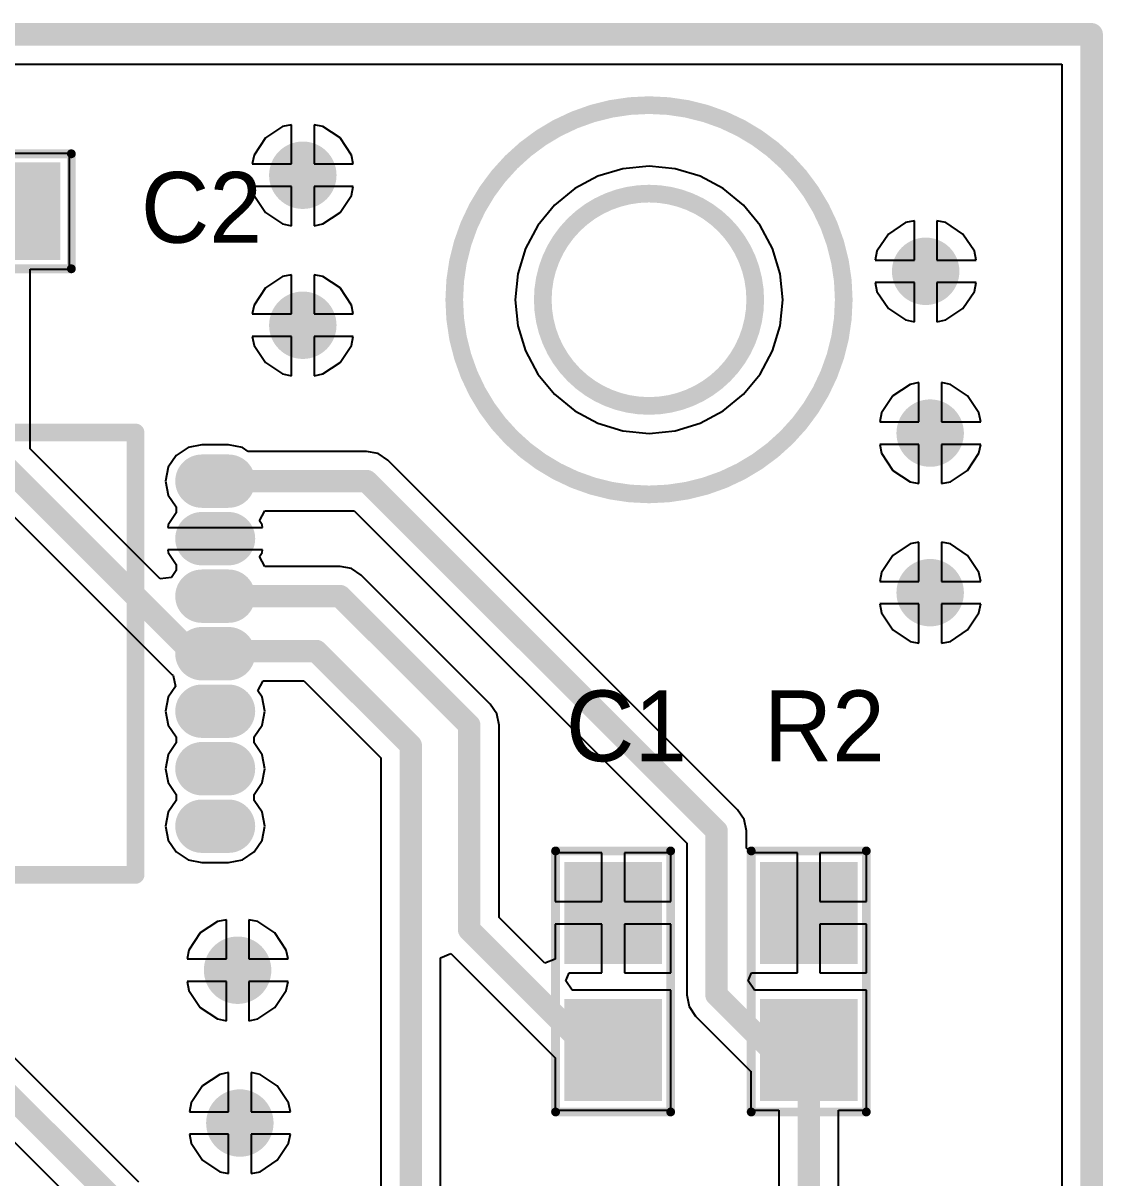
# Model space of a CAD drawing. Extents: x 3.41 to 4.44, y 2.42 to 3.38.
# Drawn here: x 3.962 to 4.442, y 2.864 to 3.377 of the extents above; entities that cross this region are included whole.
import ezdxf

# ---------------------------------------------------------------- set-up
doc = ezdxf.new("R2010")
doc.units = 0
doc.layers.get('0').update_dxf_attribs({"linetype": 'CONTINUOUS'})
for name, color, linetype in [('BOTTOMLAYER', 5, 'CONTINUOUS'), ('KEEPOUTLAYER', 6, 'CONTINUOUS'), ('MECHANICAL13', 56, 'CONTINUOUS'), ('MULTILAYER', 9, 'CONTINUOUS'), ('TOPLAYER', 1, 'CONTINUOUS'), ('TOPOVERLAY', 2, 'CONTINUOUS'), ('TOPPASTE', 8, 'CONTINUOUS'), ('TOPSOLDER', 216, 'CONTINUOUS')]:
    doc.layers.add(name, color=color, linetype=linetype)

# ---------------------------------------------------------------- blocks, each defined once
blk = doc.blocks.new('C0603_M1608_3')
at = {"layer": 'TOPLAYER'}
for points in [[(-0.01181, -0.01772), (-0.01181, 0.01772), (-0.04921, -0.01772), (-0.04921, 0.01772)], [(0.04921, -0.01772), (0.04921, 0.01772), (0.01181, -0.01772), (0.01181, 0.01772)]]:
    blk.add_solid(points, dxfattribs=at)
at = {"layer": 'TOPOVERLAY', "const_width": 0.00394}
for points in [[(-0.05807, -0.02559), (-0.05807, 0.02559)], [(0.05807, 0.02559), (-0.05807, 0.02559)], [(0.05807, -0.02559), (0.05807, 0.02559)], [(0.05807, -0.02559), (-0.05807, -0.02559)]]:
    blk.add_lwpolyline(points, dxfattribs=at)
at = {"layer": 'TOPOVERLAY', "const_width": 0.00197}
for points in [[(-0.05906, 0.02559, 1), (-0.05709, 0.02559, 1)], [(-0.05906, 0.02559, 1), (-0.05709, 0.02559, 1)], [(0.05709, 0.02559, 1), (0.05906, 0.02559, 1)], [(0.05709, 0.02559, 1), (0.05906, 0.02559, 1)], [(-0.05906, -0.02559, 1), (-0.05709, -0.02559, 1)], [(-0.05906, -0.02559, 1), (-0.05709, -0.02559, 1)], [(0.05709, -0.02559, 1), (0.05906, -0.02559, 1)], [(0.05709, -0.02559, 1), (0.05906, -0.02559, 1)]]:
    blk.add_lwpolyline(points, format="xyb", close=True, dxfattribs=at)
at = {"layer": 'TOPPASTE'}
for points in [[(-0.01181, -0.01772), (-0.01181, 0.01772), (-0.04921, -0.01772), (-0.04921, 0.01772)], [(0.04921, -0.01772), (0.04921, 0.01772), (0.01181, -0.01772), (0.01181, 0.01772)]]:
    blk.add_solid(points, dxfattribs=at)
at = {"layer": 'TOPSOLDER'}
for points in [[(-0.00781, -0.02172), (-0.00781, 0.02172), (-0.05321, -0.02172), (-0.05321, 0.02172)], [(0.05321, -0.02172), (0.05321, 0.02172), (0.00781, -0.02172), (0.00781, 0.02172)]]:
    blk.add_solid(points, dxfattribs=at)
blk = doc.blocks.new('C0603_M1608_4')
at = {"layer": 'TOPLAYER'}
for points in [[(-0.01181, -0.01772), (-0.01181, 0.01772), (-0.04921, -0.01772), (-0.04921, 0.01772)], [(0.04921, -0.01772), (0.04921, 0.01772), (0.01181, -0.01772), (0.01181, 0.01772)]]:
    blk.add_solid(points, dxfattribs=at)
at = {"layer": 'TOPOVERLAY', "const_width": 0.00394}
for points in [[(-0.05807, -0.02559), (-0.05807, 0.02559)], [(-0.05807, 0.02559), (0.05807, 0.02559)], [(0.05807, -0.02559), (0.05807, 0.02559)], [(-0.05807, -0.02559), (0.05807, -0.02559)]]:
    blk.add_lwpolyline(points, dxfattribs=at)
at = {"layer": 'TOPOVERLAY', "const_width": 0.00197}
for points in [[(-0.05906, 0.02559, 1), (-0.05709, 0.02559, 1)], [(-0.05906, 0.02559, 1), (-0.05709, 0.02559, 1)], [(0.05709, 0.02559, 1), (0.05906, 0.02559, 1)], [(0.05709, 0.02559, 1), (0.05906, 0.02559, 1)], [(-0.05906, -0.02559, 1), (-0.05709, -0.02559, 1)], [(-0.05906, -0.02559, 1), (-0.05709, -0.02559, 1)], [(0.05709, -0.02559, 1), (0.05906, -0.02559, 1)], [(0.05709, -0.02559, 1), (0.05906, -0.02559, 1)]]:
    blk.add_lwpolyline(points, format="xyb", close=True, dxfattribs=at)
at = {"layer": 'TOPPASTE'}
for points in [[(-0.01181, -0.01772), (-0.01181, 0.01772), (-0.04921, -0.01772), (-0.04921, 0.01772)], [(0.04921, -0.01772), (0.04921, 0.01772), (0.01181, -0.01772), (0.01181, 0.01772)]]:
    blk.add_solid(points, dxfattribs=at)
at = {"layer": 'TOPSOLDER'}
for points in [[(-0.00781, -0.02172), (-0.00781, 0.02172), (-0.05321, -0.02172), (-0.05321, 0.02172)], [(0.05321, -0.02172), (0.05321, 0.02172), (0.00781, -0.02172), (0.00781, 0.02172)]]:
    blk.add_solid(points, dxfattribs=at)
blk = doc.blocks.new('SSOP14_C_5')
at = {"layer": 'MECHANICAL13'}
for points, const_width in [([(-0.03445, 0.05906, 1), (-0.07382, 0.05906, 1)], 0.00394), ([(-0.0748, 0.05906, 1), (-0.07283, 0.05906, 1)], 0.00197), ([(-0.03543, 0.05906, 1), (-0.03346, 0.05906, 1)], 0.00197)]:
    blk.add_lwpolyline(points, format="xyb", close=True, dxfattribs=dict(at, const_width=const_width))
at = {"layer": 'TOPLAYER', "const_width": 0.01575}
for points in [[(-0.12795, 0.07677), (-0.11614, 0.07677)], [(0.11614, 0.07677), (0.12795, 0.07677)], [(-0.12795, 0.05118), (-0.11614, 0.05118)], [(0.11614, 0.05118), (0.12795, 0.05118)], [(-0.12795, 0.02559), (-0.11614, 0.02559)], [(0.11614, 0.02559), (0.12795, 0.02559)], [(-0.12795, 0), (-0.11614, 0)], [(0.11614, 0), (0.12795, 0)], [(-0.12795, -0.02559), (-0.11614, -0.02559)], [(0.11614, -0.02559), (0.12795, -0.02559)], [(-0.12795, -0.05118), (-0.11614, -0.05118)], [(0.11614, -0.05118), (0.12795, -0.05118)], [(-0.12795, -0.07677), (-0.11614, -0.07677)], [(0.11614, -0.07677), (0.12795, -0.07677)]]:
    blk.add_lwpolyline(points, dxfattribs=at)
at = {"layer": 'TOPLAYER', "const_width": 0.00787}
for points in [[(-0.13189, 0.07677, 1), (-0.12402, 0.07677, 1)], [(-0.12008, 0.07677, 1), (-0.1122, 0.07677, 1)], [(0.1122, 0.07677, 1), (0.12008, 0.07677, 1)], [(0.12402, 0.07677, 1), (0.13189, 0.07677, 1)], [(-0.13189, 0.05118, 1), (-0.12402, 0.05118, 1)], [(-0.12008, 0.05118, 1), (-0.1122, 0.05118, 1)], [(0.1122, 0.05118, 1), (0.12008, 0.05118, 1)], [(0.12402, 0.05118, 1), (0.13189, 0.05118, 1)], [(-0.13189, 0.02559, 1), (-0.12402, 0.02559, 1)], [(-0.12008, 0.02559, 1), (-0.1122, 0.02559, 1)], [(0.1122, 0.02559, 1), (0.12008, 0.02559, 1)], [(0.12402, 0.02559, 1), (0.13189, 0.02559, 1)], [(-0.13189, 0, 1), (-0.12402, 0, 1)], [(-0.12008, 0, 1), (-0.1122, 0, 1)], [(0.1122, 0, 1), (0.12008, 0, 1)], [(0.12402, 0, 1), (0.13189, 0, 1)], [(-0.13189, -0.02559, 1), (-0.12402, -0.02559, 1)], [(-0.12008, -0.02559, 1), (-0.1122, -0.02559, 1)], [(0.1122, -0.02559, 1), (0.12008, -0.02559, 1)], [(0.12402, -0.02559, 1), (0.13189, -0.02559, 1)], [(-0.13189, -0.05118, 1), (-0.12402, -0.05118, 1)], [(-0.12008, -0.05118, 1), (-0.1122, -0.05118, 1)], [(0.1122, -0.05118, 1), (0.12008, -0.05118, 1)], [(0.12402, -0.05118, 1), (0.13189, -0.05118, 1)], [(-0.13189, -0.07677, 1), (-0.12402, -0.07677, 1)], [(-0.12008, -0.07677, 1), (-0.1122, -0.07677, 1)], [(0.1122, -0.07677, 1), (0.12008, -0.07677, 1)], [(0.12402, -0.07677, 1), (0.13189, -0.07677, 1)]]:
    blk.add_lwpolyline(points, format="xyb", close=True, dxfattribs=at)
at = {"layer": 'TOPOVERLAY'}
for points, const_width in [([(-0.08661, 0.09843), (0.08661, 0.09843)], 0.00787), ([(-0.08661, -0.09843), (-0.08661, 0.09843)], 0.00787), ([(0.08661, -0.09843), (0.08661, 0.09843)], 0.00787), ([(0, -0.01969), (0, 0.01969)], 0.00394), ([(-0.01969, 0), (0.01969, 0)], 0.00394), ([(-0.08661, -0.09843), (0.08661, -0.09843)], 0.00787)]:
    blk.add_lwpolyline(points, dxfattribs=dict(at, const_width=const_width))
for points, const_width in [([(-0.08858, 0.09843, 1), (-0.08465, 0.09843, 1)], 0.00394), ([(-0.08858, 0.09843, 1), (-0.08465, 0.09843, 1)], 0.00394), ([(0.08465, 0.09843, 1), (0.08858, 0.09843, 1)], 0.00394), ([(0.08465, 0.09843, 1), (0.08858, 0.09843, 1)], 0.00394), ([(-0.04134, 0.05906, 1), (-0.06496, 0.05906, 1)], 0.02362), ([(-0.07087, 0.05906, 1), (-0.05906, 0.05906, 1)], 0.01181), ([(-0.04724, 0.05906, 1), (-0.03543, 0.05906, 1)], 0.01181), ([(-0.00098, 0.01969, 1), (0.00098, 0.01969, 1)], 0.00197), ([(-0.02067, 0, 1), (-0.0187, 0, 1)], 0.00197), ([(0.0187, 0, 1), (0.02067, 0, 1)], 0.00197), ([(-0.00098, -0.01969, 1), (0.00098, -0.01969, 1)], 0.00197), ([(-0.08858, -0.09843, 1), (-0.08465, -0.09843, 1)], 0.00394), ([(-0.08858, -0.09843, 1), (-0.08465, -0.09843, 1)], 0.00394), ([(0.08465, -0.09843, 1), (0.08858, -0.09843, 1)], 0.00394), ([(0.08465, -0.09843, 1), (0.08858, -0.09843, 1)], 0.00394)]:
    blk.add_lwpolyline(points, format="xyb", close=True, dxfattribs=dict(at, const_width=const_width))
at = {"layer": 'TOPPASTE', "const_width": 0.01575}
for points in [[(-0.12795, 0.07677), (-0.11614, 0.07677)], [(0.11614, 0.07677), (0.12795, 0.07677)], [(-0.12795, 0.05118), (-0.11614, 0.05118)], [(0.11614, 0.05118), (0.12795, 0.05118)], [(-0.12795, 0.02559), (-0.11614, 0.02559)], [(0.11614, 0.02559), (0.12795, 0.02559)], [(-0.12795, 0), (-0.11614, 0)], [(0.11614, 0), (0.12795, 0)], [(-0.12795, -0.02559), (-0.11614, -0.02559)], [(0.11614, -0.02559), (0.12795, -0.02559)], [(-0.12795, -0.05118), (-0.11614, -0.05118)], [(0.11614, -0.05118), (0.12795, -0.05118)], [(-0.12795, -0.07677), (-0.11614, -0.07677)], [(0.11614, -0.07677), (0.12795, -0.07677)]]:
    blk.add_lwpolyline(points, dxfattribs=at)
at = {"layer": 'TOPPASTE', "const_width": 0.00787}
for points in [[(-0.13189, 0.07677, 1), (-0.12402, 0.07677, 1)], [(-0.12008, 0.07677, 1), (-0.1122, 0.07677, 1)], [(0.1122, 0.07677, 1), (0.12008, 0.07677, 1)], [(0.12402, 0.07677, 1), (0.13189, 0.07677, 1)], [(-0.13189, 0.05118, 1), (-0.12402, 0.05118, 1)], [(-0.12008, 0.05118, 1), (-0.1122, 0.05118, 1)], [(0.1122, 0.05118, 1), (0.12008, 0.05118, 1)], [(0.12402, 0.05118, 1), (0.13189, 0.05118, 1)], [(-0.13189, 0.02559, 1), (-0.12402, 0.02559, 1)], [(-0.12008, 0.02559, 1), (-0.1122, 0.02559, 1)], [(0.1122, 0.02559, 1), (0.12008, 0.02559, 1)], [(0.12402, 0.02559, 1), (0.13189, 0.02559, 1)], [(-0.13189, 0, 1), (-0.12402, 0, 1)], [(-0.12008, 0, 1), (-0.1122, 0, 1)], [(0.1122, 0, 1), (0.12008, 0, 1)], [(0.12402, 0, 1), (0.13189, 0, 1)], [(-0.13189, -0.02559, 1), (-0.12402, -0.02559, 1)], [(-0.12008, -0.02559, 1), (-0.1122, -0.02559, 1)], [(0.1122, -0.02559, 1), (0.12008, -0.02559, 1)], [(0.12402, -0.02559, 1), (0.13189, -0.02559, 1)], [(-0.13189, -0.05118, 1), (-0.12402, -0.05118, 1)], [(-0.12008, -0.05118, 1), (-0.1122, -0.05118, 1)], [(0.1122, -0.05118, 1), (0.12008, -0.05118, 1)], [(0.12402, -0.05118, 1), (0.13189, -0.05118, 1)], [(-0.13189, -0.07677, 1), (-0.12402, -0.07677, 1)], [(-0.12008, -0.07677, 1), (-0.1122, -0.07677, 1)], [(0.1122, -0.07677, 1), (0.12008, -0.07677, 1)], [(0.12402, -0.07677, 1), (0.13189, -0.07677, 1)]]:
    blk.add_lwpolyline(points, format="xyb", close=True, dxfattribs=at)
at = {"layer": 'TOPSOLDER', "const_width": 0.02375}
for points in [[(-0.12795, 0.07677), (-0.11614, 0.07677)], [(0.11614, 0.07677), (0.12795, 0.07677)], [(-0.12795, 0.05118), (-0.11614, 0.05118)], [(0.11614, 0.05118), (0.12795, 0.05118)], [(-0.12795, 0.02559), (-0.11614, 0.02559)], [(0.11614, 0.02559), (0.12795, 0.02559)], [(-0.12795, 0), (-0.11614, 0)], [(0.11614, 0), (0.12795, 0)], [(-0.12795, -0.02559), (-0.11614, -0.02559)], [(0.11614, -0.02559), (0.12795, -0.02559)], [(-0.12795, -0.05118), (-0.11614, -0.05118)], [(0.11614, -0.05118), (0.12795, -0.05118)], [(-0.12795, -0.07677), (-0.11614, -0.07677)], [(0.11614, -0.07677), (0.12795, -0.07677)]]:
    blk.add_lwpolyline(points, dxfattribs=at)
at = {"layer": 'TOPSOLDER', "const_width": 0.01187}
for points in [[(-0.13389, 0.07677, 1), (-0.12202, 0.07677, 1)], [(-0.12208, 0.07677, 1), (-0.1102, 0.07677, 1)], [(0.1102, 0.07677, 1), (0.12208, 0.07677, 1)], [(0.12202, 0.07677, 1), (0.13389, 0.07677, 1)], [(-0.13389, 0.05118, 1), (-0.12202, 0.05118, 1)], [(-0.12208, 0.05118, 1), (-0.1102, 0.05118, 1)], [(0.1102, 0.05118, 1), (0.12208, 0.05118, 1)], [(0.12202, 0.05118, 1), (0.13389, 0.05118, 1)], [(-0.13389, 0.02559, 1), (-0.12202, 0.02559, 1)], [(-0.12208, 0.02559, 1), (-0.1102, 0.02559, 1)], [(0.1102, 0.02559, 1), (0.12208, 0.02559, 1)], [(0.12202, 0.02559, 1), (0.13389, 0.02559, 1)], [(-0.13389, 0, 1), (-0.12202, 0, 1)], [(-0.12208, 0, 1), (-0.1102, 0, 1)], [(0.1102, 0, 1), (0.12208, 0, 1)], [(0.12202, 0, 1), (0.13389, 0, 1)], [(-0.13389, -0.02559, 1), (-0.12202, -0.02559, 1)], [(-0.12208, -0.02559, 1), (-0.1102, -0.02559, 1)], [(0.1102, -0.02559, 1), (0.12208, -0.02559, 1)], [(0.12202, -0.02559, 1), (0.13389, -0.02559, 1)], [(-0.13389, -0.05118, 1), (-0.12202, -0.05118, 1)], [(-0.12208, -0.05118, 1), (-0.1102, -0.05118, 1)], [(0.1102, -0.05118, 1), (0.12208, -0.05118, 1)], [(0.12202, -0.05118, 1), (0.13389, -0.05118, 1)], [(-0.13389, -0.07677, 1), (-0.12202, -0.07677, 1)], [(-0.12208, -0.07677, 1), (-0.1102, -0.07677, 1)], [(0.1102, -0.07677, 1), (0.12208, -0.07677, 1)], [(0.12202, -0.07677, 1), (0.13389, -0.07677, 1)]]:
    blk.add_lwpolyline(points, format="xyb", close=True, dxfattribs=at)
blk = doc.blocks.new('C0603_M1608_7')
at = {"layer": 'TOPLAYER'}
for points in [[(-0.01181, -0.01772), (-0.01181, 0.01772), (-0.04921, -0.01772), (-0.04921, 0.01772)], [(0.04921, -0.01772), (0.04921, 0.01772), (0.01181, -0.01772), (0.01181, 0.01772)]]:
    blk.add_solid(points, dxfattribs=at)
at = {"layer": 'TOPOVERLAY', "const_width": 0.00394}
for points in [[(-0.05807, 0.02559), (0.05807, 0.02559)], [(-0.05807, 0.02559), (-0.05807, -0.02559)], [(0.05807, 0.02559), (0.05807, -0.02559)], [(-0.05807, -0.02559), (0.05807, -0.02559)]]:
    blk.add_lwpolyline(points, dxfattribs=at)
at = {"layer": 'TOPOVERLAY', "const_width": 0.00197}
for points in [[(-0.05906, 0.02559, 1), (-0.05709, 0.02559, 1)], [(-0.05906, 0.02559, 1), (-0.05709, 0.02559, 1)], [(0.05709, 0.02559, 1), (0.05906, 0.02559, 1)], [(0.05709, 0.02559, 1), (0.05906, 0.02559, 1)], [(-0.05906, -0.02559, 1), (-0.05709, -0.02559, 1)], [(-0.05906, -0.02559, 1), (-0.05709, -0.02559, 1)], [(0.05709, -0.02559, 1), (0.05906, -0.02559, 1)], [(0.05709, -0.02559, 1), (0.05906, -0.02559, 1)]]:
    blk.add_lwpolyline(points, format="xyb", close=True, dxfattribs=at)
at = {"layer": 'TOPPASTE'}
for points in [[(-0.01181, -0.01772), (-0.01181, 0.01772), (-0.04921, -0.01772), (-0.04921, 0.01772)], [(0.04921, -0.01772), (0.04921, 0.01772), (0.01181, -0.01772), (0.01181, 0.01772)]]:
    blk.add_solid(points, dxfattribs=at)
at = {"layer": 'TOPSOLDER'}
for points in [[(-0.00781, -0.02172), (-0.00781, 0.02172), (-0.05321, -0.02172), (-0.05321, 0.02172)], [(0.05321, -0.02172), (0.05321, 0.02172), (0.00781, -0.02172), (0.00781, 0.02172)]]:
    blk.add_solid(points, dxfattribs=at)

msp = doc.modelspace()

# ---------------------------------------------------------------- linework, layer by layer
at = {"layer": 'BOTTOMLAYER'}
for p, q in [((3.42644, 3.35919), (4.42356, 3.35919)), ((4.42356, 3.35919), (4.42356, 2.44081)), ((4.07703, 3.33142), (4.06942, 3.32633)), ((4.081, 3.33221), (4.07703, 3.33142)), ((4.081, 3.31475), (4.081, 3.33221)), ((4.09497, 3.33142), (4.091, 3.33221)), ((4.091, 3.33221), (4.091, 3.31475)), ((4.10258, 3.32633), (4.09497, 3.33142)), ((4.06942, 3.32633), (4.06433, 3.31872)), ((4.10767, 3.31872), (4.10258, 3.32633)), ((4.06433, 3.31872), (4.06354, 3.31475)), ((4.06354, 3.31475), (4.081, 3.31475)), ((4.091, 3.31475), (4.10846, 3.31475)), ((4.10846, 3.31475), (4.10767, 3.31872)), ((4.2172, 3.30927), (4.20692, 3.30378)), ((4.22836, 3.31266), (4.2172, 3.30927)), ((4.23996, 3.3138), (4.22836, 3.31266)), ((4.25156, 3.31266), (4.23996, 3.3138)), ((4.26272, 3.30927), (4.25156, 3.31266)), ((4.273, 3.30378), (4.26272, 3.30927)), ((4.081, 3.30475), (4.06354, 3.30475)), ((4.06354, 3.30475), (4.06433, 3.30078)), ((4.081, 3.28729), (4.081, 3.30475)), ((4.10846, 3.30475), (4.091, 3.30475)), ((4.091, 3.30475), (4.091, 3.28729)), ((4.10767, 3.30078), (4.10846, 3.30475)), ((4.06433, 3.30078), (4.06942, 3.29317)), ((4.10258, 3.29317), (4.10767, 3.30078)), ((4.20692, 3.30378), (4.19791, 3.29638)), ((4.28201, 3.29638), (4.273, 3.30378)), ((4.19791, 3.29638), (4.19052, 3.28737)), ((4.28941, 3.28737), (4.28201, 3.29638)), ((4.06942, 3.29317), (4.07703, 3.28808)), ((4.09497, 3.28808), (4.10258, 3.29317)), ((4.35403, 3.28867), (4.34642, 3.28358)), ((4.358, 3.28946), (4.35403, 3.28867)), ((4.358, 3.272), (4.358, 3.28946)), ((4.37197, 3.28867), (4.368, 3.28946)), ((4.368, 3.28946), (4.368, 3.272)), ((4.37958, 3.28358), (4.37197, 3.28867)), ((4.07703, 3.28808), (4.081, 3.28729)), ((4.091, 3.28729), (4.09497, 3.28808)), ((4.19052, 3.28737), (4.18502, 3.27709)), ((4.2949, 3.27709), (4.28941, 3.28737)), ((4.34642, 3.28358), (4.34133, 3.27597)), ((4.38467, 3.27597), (4.37958, 3.28358)), ((4.18502, 3.27709), (4.18164, 3.26593)), ((4.29829, 3.26593), (4.2949, 3.27709)), ((4.34133, 3.27597), (4.34054, 3.272)), ((4.38546, 3.272), (4.38467, 3.27597)), ((4.34054, 3.272), (4.358, 3.272)), ((4.368, 3.272), (4.38546, 3.272)), ((4.07703, 3.26467), (4.06942, 3.25958)), ((4.081, 3.26546), (4.07703, 3.26467)), ((4.081, 3.248), (4.081, 3.26546)), ((4.09497, 3.26467), (4.091, 3.26546)), ((4.091, 3.26546), (4.091, 3.248)), ((4.10258, 3.25958), (4.09497, 3.26467)), ((4.18164, 3.26593), (4.18049, 3.25433)), ((4.29943, 3.25433), (4.29829, 3.26593)), ((4.06942, 3.25958), (4.06433, 3.25197)), ((4.10767, 3.25197), (4.10258, 3.25958)), ((4.358, 3.262), (4.34054, 3.262)), ((4.34054, 3.262), (4.34133, 3.25803)), ((4.34133, 3.25803), (4.34642, 3.25042)), ((4.358, 3.24454), (4.358, 3.262)), ((4.38546, 3.262), (4.368, 3.262)), ((4.368, 3.262), (4.368, 3.24454)), ((4.37958, 3.25042), (4.38467, 3.25803)), ((4.38467, 3.25803), (4.38546, 3.262)), ((4.18049, 3.25433), (4.18164, 3.24273)), ((4.29829, 3.24273), (4.29943, 3.25433)), ((4.06433, 3.25197), (4.06354, 3.248)), ((4.06354, 3.248), (4.081, 3.248)), ((4.091, 3.248), (4.10846, 3.248)), ((4.10846, 3.248), (4.10767, 3.25197)), ((4.34642, 3.25042), (4.35403, 3.24533)), ((4.37197, 3.24533), (4.37958, 3.25042)), ((4.18164, 3.24273), (4.18502, 3.23157)), ((4.2949, 3.23157), (4.29829, 3.24273)), ((4.35403, 3.24533), (4.358, 3.24454)), ((4.368, 3.24454), (4.37197, 3.24533)), ((4.081, 3.238), (4.06354, 3.238)), ((4.06354, 3.238), (4.06433, 3.23403)), ((4.081, 3.22054), (4.081, 3.238)), ((4.10846, 3.238), (4.091, 3.238)), ((4.091, 3.238), (4.091, 3.22054)), ((4.10767, 3.23403), (4.10846, 3.238)), ((4.06433, 3.23403), (4.06942, 3.22642)), ((4.10258, 3.22642), (4.10767, 3.23403)), ((4.18502, 3.23157), (4.19052, 3.22129)), ((4.28941, 3.22129), (4.2949, 3.23157)), ((4.06942, 3.22642), (4.07703, 3.22133)), ((4.09497, 3.22133), (4.10258, 3.22642)), ((4.07703, 3.22133), (4.081, 3.22054)), ((4.091, 3.22054), (4.09497, 3.22133)), ((4.19052, 3.22129), (4.19791, 3.21228)), ((4.28201, 3.21228), (4.28941, 3.22129)), ((4.36, 3.21746), (4.35603, 3.21667)), ((4.36, 3.2), (4.36, 3.21746)), ((4.37397, 3.21667), (4.37, 3.21746)), ((4.37, 3.21746), (4.37, 3.2)), ((4.19791, 3.21228), (4.20692, 3.20489)), ((4.273, 3.20489), (4.28201, 3.21228)), ((4.34842, 3.21158), (4.34333, 3.20397)), ((4.35603, 3.21667), (4.34842, 3.21158)), ((4.38158, 3.21158), (4.37397, 3.21667)), ((4.38667, 3.20397), (4.38158, 3.21158)), ((4.20692, 3.20489), (4.2172, 3.19939)), ((4.26272, 3.19939), (4.273, 3.20489)), ((4.34333, 3.20397), (4.34254, 3.2)), ((4.38746, 3.2), (4.38667, 3.20397)), ((4.2172, 3.19939), (4.22836, 3.19601)), ((4.25156, 3.19601), (4.26272, 3.19939)), ((4.34254, 3.2), (4.36, 3.2)), ((4.37, 3.2), (4.38746, 3.2)), ((4.22836, 3.19601), (4.23996, 3.19486)), ((4.23996, 3.19486), (4.25156, 3.19601)), ((4.36, 3.19), (4.34254, 3.19)), ((4.34254, 3.19), (4.34333, 3.18603)), ((4.34333, 3.18603), (4.34842, 3.17842)), ((4.36, 3.17254), (4.36, 3.19)), ((4.38746, 3.19), (4.37, 3.19)), ((4.37, 3.19), (4.37, 3.17254)), ((4.38158, 3.17842), (4.38667, 3.18603)), ((4.38667, 3.18603), (4.38746, 3.19)), ((4.34842, 3.17842), (4.35603, 3.17333)), ((4.37397, 3.17333), (4.38158, 3.17842)), ((4.35603, 3.17333), (4.36, 3.17254)), ((4.37, 3.17254), (4.37397, 3.17333)), ((4.35603, 3.14567), (4.34842, 3.14058)), ((4.36, 3.14646), (4.35603, 3.14567)), ((4.36, 3.129), (4.36, 3.14646)), ((4.37397, 3.14567), (4.37, 3.14646)), ((4.37, 3.14646), (4.37, 3.129)), ((4.38158, 3.14058), (4.37397, 3.14567)), ((4.34842, 3.14058), (4.34333, 3.13297)), ((4.38667, 3.13297), (4.38158, 3.14058)), ((4.34333, 3.13297), (4.34254, 3.129)), ((4.38746, 3.129), (4.38667, 3.13297)), ((4.34254, 3.129), (4.36, 3.129)), ((4.37, 3.129), (4.38746, 3.129)), ((4.36, 3.119), (4.34254, 3.119)), ((4.34254, 3.119), (4.34333, 3.11503)), ((4.34333, 3.11503), (4.34842, 3.10742)), ((4.36, 3.10154), (4.36, 3.119)), ((4.38746, 3.119), (4.37, 3.119)), ((4.37, 3.119), (4.37, 3.10154)), ((4.38158, 3.10742), (4.38667, 3.11503)), ((4.38667, 3.11503), (4.38746, 3.119)), ((4.34842, 3.10742), (4.35603, 3.10233)), ((4.37397, 3.10233), (4.38158, 3.10742)), ((4.35603, 3.10233), (4.36, 3.10154)), ((4.37, 3.10154), (4.37397, 3.10233)), ((4.04803, 2.97767), (4.04042, 2.97258)), ((4.052, 2.97846), (4.04803, 2.97767)), ((4.052, 2.961), (4.052, 2.97846)), ((4.06597, 2.97767), (4.062, 2.97846)), ((4.062, 2.97846), (4.062, 2.961)), ((4.07358, 2.97258), (4.06597, 2.97767)), ((4.04042, 2.97258), (4.03533, 2.96497)), ((4.07867, 2.96497), (4.07358, 2.97258)), ((4.03533, 2.96497), (4.03454, 2.961)), ((4.07946, 2.961), (4.07867, 2.96497)), ((4.03454, 2.961), (4.052, 2.961)), ((4.062, 2.961), (4.07946, 2.961)), ((4.052, 2.951), (4.03454, 2.951)), ((4.03454, 2.951), (4.03533, 2.94703)), ((4.052, 2.93354), (4.052, 2.951)), ((4.07946, 2.951), (4.062, 2.951)), ((4.062, 2.951), (4.062, 2.93354)), ((4.07867, 2.94703), (4.07946, 2.951)), ((4.03533, 2.94703), (4.04042, 2.93942)), ((4.07358, 2.93942), (4.07867, 2.94703)), ((4.04042, 2.93942), (4.04803, 2.93433)), ((4.06597, 2.93433), (4.07358, 2.93942)), ((4.04803, 2.93433), (4.052, 2.93354)), ((4.062, 2.93354), (4.06597, 2.93433)), ((4.04903, 2.90967), (4.04142, 2.90458)), ((4.053, 2.91046), (4.04903, 2.90967)), ((4.053, 2.893), (4.053, 2.91046)), ((4.06697, 2.90967), (4.063, 2.91046)), ((4.063, 2.91046), (4.063, 2.893)), ((4.07458, 2.90458), (4.06697, 2.90967)), ((4.04142, 2.90458), (4.03633, 2.89697)), ((4.07967, 2.89697), (4.07458, 2.90458)), ((4.03633, 2.89697), (4.03554, 2.893)), ((4.03554, 2.893), (4.053, 2.893)), ((4.063, 2.893), (4.08046, 2.893)), ((4.08046, 2.893), (4.07967, 2.89697)), ((4.053, 2.883), (4.03554, 2.883)), ((4.03554, 2.883), (4.03633, 2.87903)), ((4.053, 2.86554), (4.053, 2.883)), ((4.08046, 2.883), (4.063, 2.883)), ((4.063, 2.883), (4.063, 2.86554)), ((4.07967, 2.87903), (4.08046, 2.883)), ((4.03633, 2.87903), (4.04142, 2.87142)), ((4.07458, 2.87142), (4.07967, 2.87903)), ((4.04142, 2.87142), (4.04903, 2.86633)), ((4.06697, 2.86633), (4.07458, 2.87142)), ((4.04903, 2.86633), (4.053, 2.86554)), ((4.063, 2.86554), (4.06697, 2.86633))]:
    msp.add_line(p, q, dxfattribs=at)
at = {"layer": 'BOTTOMLAYER', "const_width": 0.015}
for points in [[(4.0785, 3.30975, 1), (4.0935, 3.30975, 1)], [(4.3555, 3.267, 1), (4.3705, 3.267, 1)], [(4.0785, 3.243, 1), (4.0935, 3.243, 1)], [(4.3575, 3.195, 1), (4.3725, 3.195, 1)], [(4.3575, 3.124, 1), (4.3725, 3.124, 1)], [(4.0495, 2.956, 1), (4.0645, 2.956, 1)], [(4.0505, 2.888, 1), (4.0655, 2.888, 1)]]:
    msp.add_lwpolyline(points, format="xyb", close=True, dxfattribs=at)
at = {"layer": 'KEEPOUTLAYER', "const_width": 0.01}
for points in [[(3.41319, 3.37244), (4.43681, 3.37244)], [(4.43681, 2.42756), (4.43681, 3.37244)]]:
    msp.add_lwpolyline(points, dxfattribs=at)
at = {"layer": 'KEEPOUTLAYER'}
for points, const_width in [([(4.43431, 3.37244, 1), (4.43931, 3.37244, 1)], 0.005), ([(4.43431, 3.37244, 1), (4.43931, 3.37244, 1)], 0.005), ([(4.2872, 3.25433, 1), (4.19272, 3.25433, 1)], 0.00787), ([(4.19075, 3.25433, 1), (4.19468, 3.25433, 1)], 0.00394), ([(4.28524, 3.25433, 1), (4.28917, 3.25433, 1)], 0.00394)]:
    msp.add_lwpolyline(points, format="xyb", close=True, dxfattribs=dict(at, const_width=const_width))
at = {"layer": 'MULTILAYER', "const_width": 0.015}
for points in [[(4.0785, 3.30975, 1), (4.0935, 3.30975, 1)], [(4.3555, 3.267, 1), (4.3705, 3.267, 1)], [(4.0785, 3.243, 1), (4.0935, 3.243, 1)], [(4.3575, 3.195, 1), (4.3725, 3.195, 1)], [(4.3575, 3.124, 1), (4.3725, 3.124, 1)], [(4.0495, 2.956, 1), (4.0645, 2.956, 1)], [(4.0505, 2.888, 1), (4.0655, 2.888, 1)]]:
    msp.add_lwpolyline(points, format="xyb", close=True, dxfattribs=at)
at = {"layer": 'TOPLAYER'}
for p, q in [((3.42644, 3.35919), (4.42356, 3.35919)), ((4.42356, 3.35919), (4.42356, 2.44081)), ((4.07703, 3.33142), (4.06942, 3.32633)), ((4.081, 3.33221), (4.07703, 3.33142)), ((4.081, 3.31475), (4.081, 3.33221)), ((4.09497, 3.33142), (4.091, 3.33221)), ((4.091, 3.33221), (4.091, 3.31475)), ((4.10258, 3.32633), (4.09497, 3.33142)), ((4.06942, 3.32633), (4.06433, 3.31872)), ((4.10767, 3.31872), (4.10258, 3.32633)), ((3.98221, 3.31942), (3.92881, 3.31942)), ((3.98221, 3.26798), (3.98221, 3.31942)), ((4.06433, 3.31872), (4.06354, 3.31475)), ((4.06354, 3.31475), (4.081, 3.31475)), ((4.091, 3.31475), (4.10846, 3.31475)), ((4.10846, 3.31475), (4.10767, 3.31872)), ((4.2172, 3.30927), (4.20692, 3.30378)), ((4.22836, 3.31266), (4.2172, 3.30927)), ((4.23996, 3.3138), (4.22836, 3.31266)), ((4.25156, 3.31266), (4.23996, 3.3138)), ((4.26272, 3.30927), (4.25156, 3.31266)), ((4.273, 3.30378), (4.26272, 3.30927)), ((4.081, 3.30475), (4.06354, 3.30475)), ((4.06354, 3.30475), (4.06433, 3.30078)), ((4.081, 3.28729), (4.081, 3.30475)), ((4.10846, 3.30475), (4.091, 3.30475)), ((4.091, 3.30475), (4.091, 3.28729)), ((4.10767, 3.30078), (4.10846, 3.30475)), ((4.06433, 3.30078), (4.06942, 3.29317)), ((4.10258, 3.29317), (4.10767, 3.30078)), ((4.20692, 3.30378), (4.19791, 3.29638)), ((4.28201, 3.29638), (4.273, 3.30378)), ((4.19791, 3.29638), (4.19052, 3.28737)), ((4.28941, 3.28737), (4.28201, 3.29638)), ((4.06942, 3.29317), (4.07703, 3.28808)), ((4.09497, 3.28808), (4.10258, 3.29317)), ((4.35403, 3.28867), (4.34642, 3.28358)), ((4.358, 3.28946), (4.35403, 3.28867)), ((4.358, 3.272), (4.358, 3.28946)), ((4.37197, 3.28867), (4.368, 3.28946)), ((4.368, 3.28946), (4.368, 3.272)), ((4.37958, 3.28358), (4.37197, 3.28867)), ((4.07703, 3.28808), (4.081, 3.28729)), ((4.091, 3.28729), (4.09497, 3.28808)), ((4.19052, 3.28737), (4.18502, 3.27709)), ((4.2949, 3.27709), (4.28941, 3.28737)), ((4.34642, 3.28358), (4.34133, 3.27597)), ((4.38467, 3.27597), (4.37958, 3.28358)), ((4.18502, 3.27709), (4.18164, 3.26593)), ((4.29829, 3.26593), (4.2949, 3.27709)), ((4.34133, 3.27597), (4.34054, 3.272)), ((4.38546, 3.272), (4.38467, 3.27597)), ((4.34054, 3.272), (4.358, 3.272)), ((4.368, 3.272), (4.38546, 3.272)), ((3.96477, 3.18804), (3.96477, 3.26798)), ((3.96477, 3.26798), (3.98221, 3.26798)), ((4.07703, 3.26467), (4.06942, 3.25958)), ((4.081, 3.26546), (4.07703, 3.26467)), ((4.081, 3.248), (4.081, 3.26546)), ((4.09497, 3.26467), (4.091, 3.26546)), ((4.091, 3.26546), (4.091, 3.248)), ((4.10258, 3.25958), (4.09497, 3.26467)), ((4.18164, 3.26593), (4.18049, 3.25433)), ((4.29943, 3.25433), (4.29829, 3.26593)), ((4.06942, 3.25958), (4.06433, 3.25197)), ((4.10767, 3.25197), (4.10258, 3.25958)), ((4.358, 3.262), (4.34054, 3.262)), ((4.34054, 3.262), (4.34133, 3.25803)), ((4.34133, 3.25803), (4.34642, 3.25042)), ((4.358, 3.24454), (4.358, 3.262)), ((4.38546, 3.262), (4.368, 3.262)), ((4.368, 3.262), (4.368, 3.24454)), ((4.37958, 3.25042), (4.38467, 3.25803)), ((4.38467, 3.25803), (4.38546, 3.262)), ((4.18049, 3.25433), (4.18164, 3.24273)), ((4.29829, 3.24273), (4.29943, 3.25433)), ((4.06433, 3.25197), (4.06354, 3.248)), ((4.06354, 3.248), (4.081, 3.248)), ((4.091, 3.248), (4.10846, 3.248)), ((4.10846, 3.248), (4.10767, 3.25197)), ((4.34642, 3.25042), (4.35403, 3.24533)), ((4.37197, 3.24533), (4.37958, 3.25042)), ((4.18164, 3.24273), (4.18502, 3.23157)), ((4.2949, 3.23157), (4.29829, 3.24273)), ((4.35403, 3.24533), (4.358, 3.24454)), ((4.368, 3.24454), (4.37197, 3.24533)), ((4.081, 3.238), (4.06354, 3.238)), ((4.06354, 3.238), (4.06433, 3.23403)), ((4.081, 3.22054), (4.081, 3.238)), ((4.10846, 3.238), (4.091, 3.238)), ((4.091, 3.238), (4.091, 3.22054)), ((4.10767, 3.23403), (4.10846, 3.238)), ((4.06433, 3.23403), (4.06942, 3.22642)), ((4.10258, 3.22642), (4.10767, 3.23403)), ((4.18502, 3.23157), (4.19052, 3.22129)), ((4.28941, 3.22129), (4.2949, 3.23157)), ((4.06942, 3.22642), (4.07703, 3.22133)), ((4.09497, 3.22133), (4.10258, 3.22642)), ((4.07703, 3.22133), (4.081, 3.22054)), ((4.091, 3.22054), (4.09497, 3.22133)), ((4.19052, 3.22129), (4.19791, 3.21228)), ((4.28201, 3.21228), (4.28941, 3.22129)), ((4.36, 3.21746), (4.35603, 3.21667)), ((4.36, 3.2), (4.36, 3.21746)), ((4.37397, 3.21667), (4.37, 3.21746)), ((4.37, 3.21746), (4.37, 3.2)), ((4.19791, 3.21228), (4.20692, 3.20489)), ((4.273, 3.20489), (4.28201, 3.21228)), ((4.34842, 3.21158), (4.34333, 3.20397)), ((4.35603, 3.21667), (4.34842, 3.21158)), ((4.38158, 3.21158), (4.37397, 3.21667)), ((4.38667, 3.20397), (4.38158, 3.21158)), ((4.20692, 3.20489), (4.2172, 3.19939)), ((4.26272, 3.19939), (4.273, 3.20489)), ((4.34333, 3.20397), (4.34254, 3.2)), ((4.38746, 3.2), (4.38667, 3.20397)), ((4.2172, 3.19939), (4.22836, 3.19601)), ((4.25156, 3.19601), (4.26272, 3.19939)), ((4.34254, 3.2), (4.36, 3.2)), ((4.37, 3.2), (4.38746, 3.2)), ((4.22836, 3.19601), (4.23996, 3.19486)), ((4.23996, 3.19486), (4.25156, 3.19601)), ((4.02259, 3.13021), (3.96477, 3.18804)), ((4.03495, 3.18858), (4.0297, 3.18507)), ((4.04114, 3.18981), (4.03495, 3.18858)), ((4.05295, 3.18981), (4.04114, 3.18981)), ((4.05915, 3.18858), (4.05295, 3.18981)), ((4.06169, 3.18688), (4.05915, 3.18858)), ((4.11438, 3.18688), (4.06169, 3.18688)), ((4.11945, 3.18587), (4.11438, 3.18688)), ((4.36, 3.19), (4.34254, 3.19)), ((4.34254, 3.19), (4.34333, 3.18603)), ((4.34333, 3.18603), (4.34842, 3.17842)), ((4.36, 3.17254), (4.36, 3.19)), ((4.38746, 3.19), (4.37, 3.19)), ((4.37, 3.19), (4.37, 3.17254)), ((4.38158, 3.17842), (4.38667, 3.18603)), ((4.38667, 3.18603), (4.38746, 3.19)), ((4.0297, 3.18507), (4.02619, 3.17982)), ((4.12375, 3.18299), (4.11945, 3.18587)), ((4.27937, 3.02737), (4.12375, 3.18299)), ((4.02619, 3.17982), (4.02496, 3.17362)), ((4.34842, 3.17842), (4.35603, 3.17333)), ((4.37397, 3.17333), (4.38158, 3.17842)), ((3.94214, 3.17318), (4.02784, 3.08748)), ((4.02496, 3.17362), (4.02619, 3.16743)), ((4.35603, 3.17333), (4.36, 3.17254)), ((4.37, 3.17254), (4.37397, 3.17333)), ((4.02619, 3.16743), (4.0297, 3.16218)), ((4.0297, 3.16218), (4.0297, 3.15948)), ((4.06675, 3.15596), (4.06911, 3.16037)), ((4.06911, 3.16037), (4.10889, 3.16037)), ((4.10889, 3.16037), (4.25675, 3.01251)), ((4.0297, 3.15948), (4.02619, 3.15423)), ((4.06791, 3.15423), (4.06675, 3.15596)), ((4.02619, 3.15423), (4.02595, 3.15303)), ((4.02595, 3.15303), (4.06814, 3.15303)), ((4.06814, 3.15303), (4.06791, 3.15423)), ((4.35603, 3.14567), (4.34842, 3.14058)), ((4.36, 3.14646), (4.35603, 3.14567)), ((4.36, 3.129), (4.36, 3.14646)), ((4.37397, 3.14567), (4.37, 3.14646)), ((4.37, 3.14646), (4.37, 3.129)), ((4.38158, 3.14058), (4.37397, 3.14567)), ((4.06814, 3.14303), (4.02595, 3.14303)), ((4.02595, 3.14303), (4.02619, 3.14184)), ((4.02619, 3.14184), (4.0297, 3.13659)), ((4.06675, 3.14011), (4.06791, 3.14184)), ((4.06911, 3.1357), (4.06675, 3.14011)), ((4.06791, 3.14184), (4.06814, 3.14303)), ((4.34842, 3.14058), (4.34333, 3.13297)), ((4.38667, 3.13297), (4.38158, 3.14058)), ((4.0297, 3.13659), (4.0297, 3.13389)), ((4.10256, 3.1357), (4.06911, 3.1357)), ((4.10763, 3.13469), (4.10256, 3.1357)), ((4.11193, 3.13181), (4.10763, 3.13469)), ((4.02757, 3.1307), (4.02259, 3.13021)), ((4.0297, 3.13389), (4.02757, 3.1307)), ((4.16937, 3.07437), (4.11193, 3.13181)), ((4.34333, 3.13297), (4.34254, 3.129)), ((4.38746, 3.129), (4.38667, 3.13297)), ((4.34254, 3.129), (4.36, 3.129)), ((4.37, 3.129), (4.38746, 3.129)), ((4.36, 3.119), (4.34254, 3.119)), ((4.34254, 3.119), (4.34333, 3.11503)), ((4.34333, 3.11503), (4.34842, 3.10742)), ((4.36, 3.10154), (4.36, 3.119)), ((4.38746, 3.119), (4.37, 3.119)), ((4.37, 3.119), (4.37, 3.10154)), ((4.38158, 3.10742), (4.38667, 3.11503)), ((4.38667, 3.11503), (4.38746, 3.119)), ((4.34842, 3.10742), (4.35603, 3.10233)), ((4.37397, 3.10233), (4.38158, 3.10742)), ((4.35603, 3.10233), (4.36, 3.10154)), ((4.37, 3.10154), (4.37397, 3.10233)), ((4.02784, 3.08748), (4.02839, 3.08711)), ((4.02839, 3.08711), (4.02936, 3.08221)), ((4.06598, 3.08034), (4.06834, 3.08475)), ((4.06834, 3.08475), (4.08651, 3.08475)), ((4.08651, 3.08475), (4.12075, 3.05051)), ((4.02936, 3.08221), (4.02619, 3.07745)), ((4.06791, 3.07745), (4.06598, 3.08034)), ((4.02619, 3.07745), (4.02496, 3.07126)), ((4.06914, 3.07126), (4.06791, 3.07745)), ((4.17225, 3.07007), (4.16937, 3.07437)), ((4.02496, 3.07126), (4.02619, 3.06507)), ((4.06791, 3.06507), (4.06914, 3.07126)), ((4.17325, 3.065), (4.17225, 3.07007)), ((4.02619, 3.06507), (4.0297, 3.05982)), ((4.0644, 3.05982), (4.06791, 3.06507)), ((4.17325, 2.97949), (4.17325, 3.065)), ((4.0297, 3.05982), (4.0297, 3.05711)), ((4.0644, 3.05711), (4.0644, 3.05982)), ((4.0297, 3.05711), (4.02619, 3.05186)), ((4.06791, 3.05186), (4.0644, 3.05711)), ((4.02619, 3.05186), (4.02496, 3.04567)), ((4.06914, 3.04567), (4.06791, 3.05186)), ((4.12075, 3.05051), (4.12075, 2.79723)), ((4.02496, 3.04567), (4.02619, 3.03948)), ((4.06791, 3.03948), (4.06914, 3.04567)), ((4.02619, 3.03948), (4.0297, 3.03422)), ((4.0644, 3.03422), (4.06791, 3.03948)), ((4.0297, 3.03422), (4.0297, 3.03152)), ((4.0644, 3.03152), (4.0644, 3.03422)), ((4.01311, 2.86163), (3.84529, 3.02945)), ((4.0297, 3.03152), (4.02619, 3.02627)), ((4.06791, 3.02627), (4.0644, 3.03152)), ((4.28225, 3.02307), (4.27937, 3.02737)), ((4.02619, 3.02627), (4.02496, 3.02008)), ((4.06914, 3.02008), (4.06791, 3.02627)), ((4.28325, 3.018), (4.28225, 3.02307)), ((4.02496, 3.02008), (4.02619, 3.01389)), ((4.06791, 3.01389), (4.06914, 3.02008)), ((4.28325, 3.01024), (4.28325, 3.018)), ((4.02619, 3.01389), (4.0297, 3.00863)), ((4.0644, 3.00863), (4.06791, 3.01389)), ((4.25675, 3.01251), (4.25675, 2.945)), ((3.83043, 3.00682), (3.99049, 2.84677)), ((4.0297, 3.00863), (4.03495, 3.00513)), ((4.05915, 3.00513), (4.0644, 3.00863)), ((4.219, 3.00821), (4.19828, 3.00821)), ((4.19828, 3.00821), (4.19828, 2.98651)), ((4.219, 2.98651), (4.219, 3.00821)), ((4.24972, 3.00821), (4.229, 3.00821)), ((4.229, 3.00821), (4.229, 2.98651)), ((4.24972, 2.98651), (4.24972, 3.00821)), ((4.28528, 3.00821), (4.28325, 3.01024)), ((4.28679, 3.00821), (4.28528, 3.00821)), ((4.306, 3.00821), (4.28679, 3.00821)), ((4.28679, 3.00821), (4.28679, 3.00821)), ((4.28679, 3.00821), (4.28679, 3.00821)), ((4.306, 2.98151), (4.306, 3.00821)), ((4.33672, 3.00821), (4.316, 3.00821)), ((4.316, 3.00821), (4.316, 2.98651)), ((4.33672, 2.98651), (4.33672, 3.00821)), ((4.03495, 3.00513), (4.04114, 3.00389)), ((4.04114, 3.00389), (4.05295, 3.00389)), ((4.05295, 3.00389), (4.05915, 3.00513)), ((4.19828, 2.98651), (4.219, 2.98651)), ((4.229, 2.98651), (4.24972, 2.98651)), ((4.316, 2.98651), (4.33672, 2.98651)), ((4.306, 2.95481), (4.306, 2.98151)), ((4.04803, 2.97767), (4.04042, 2.97258)), ((4.052, 2.97846), (4.04803, 2.97767)), ((4.052, 2.961), (4.052, 2.97846)), ((4.06597, 2.97767), (4.062, 2.97846)), ((4.062, 2.97846), (4.062, 2.961)), ((4.07358, 2.97258), (4.06597, 2.97767)), ((4.19366, 2.95908), (4.17325, 2.97949)), ((4.219, 2.97651), (4.19828, 2.97651)), ((4.19828, 2.97651), (4.19828, 2.96099)), ((4.219, 2.95481), (4.219, 2.97651)), ((4.24972, 2.97651), (4.229, 2.97651)), ((4.229, 2.97651), (4.229, 2.95481)), ((4.24972, 2.95481), (4.24972, 2.97651)), ((4.33672, 2.97651), (4.316, 2.97651)), ((4.316, 2.97651), (4.316, 2.95481)), ((4.33672, 2.95481), (4.33672, 2.97651)), ((4.04042, 2.97258), (4.03533, 2.96497)), ((4.07867, 2.96497), (4.07358, 2.97258)), ((4.03533, 2.96497), (4.03454, 2.961)), ((4.07946, 2.961), (4.07867, 2.96497)), ((4.03454, 2.961), (4.052, 2.961)), ((4.062, 2.961), (4.07946, 2.961)), ((4.14725, 2.96147), (4.15187, 2.96338)), ((4.14725, 2.7901), (4.14725, 2.96147)), ((4.15187, 2.96338), (4.19828, 2.91697)), ((4.19828, 2.96099), (4.19366, 2.95908)), ((4.20303, 2.95135), (4.20447, 2.95481)), ((4.20447, 2.95481), (4.219, 2.95481)), ((4.229, 2.95481), (4.24972, 2.95481)), ((4.28403, 2.95135), (4.28547, 2.95481)), ((4.28547, 2.95481), (4.28679, 2.95481)), ((4.28679, 2.95481), (4.28679, 2.95481)), ((4.28679, 2.95481), (4.28679, 2.95481)), ((4.28679, 2.95481), (4.306, 2.95481)), ((4.316, 2.95481), (4.33672, 2.95481)), ((4.052, 2.951), (4.03454, 2.951)), ((4.03454, 2.951), (4.03533, 2.94703)), ((4.052, 2.93354), (4.052, 2.951)), ((4.07946, 2.951), (4.062, 2.951)), ((4.062, 2.951), (4.062, 2.93354)), ((4.07867, 2.94703), (4.07946, 2.951)), ((4.20581, 2.94719), (4.20303, 2.95135)), ((4.28681, 2.94719), (4.28403, 2.95135)), ((4.03533, 2.94703), (4.04042, 2.93942)), ((4.07358, 2.93942), (4.07867, 2.94703)), ((4.24972, 2.94719), (4.20581, 2.94719)), ((4.24972, 2.89379), (4.24972, 2.94719)), ((4.25675, 2.945), (4.25775, 2.93993)), ((4.33672, 2.94719), (4.28681, 2.94719)), ((4.33672, 2.89379), (4.33672, 2.94719)), ((4.04042, 2.93942), (4.04803, 2.93433)), ((4.06597, 2.93433), (4.07358, 2.93942)), ((4.25775, 2.93993), (4.26063, 2.93563)), ((4.04803, 2.93433), (4.052, 2.93354)), ((4.062, 2.93354), (4.06597, 2.93433)), ((4.26063, 2.93563), (4.26063, 2.93563)), ((4.26063, 2.93563), (4.26063, 2.93563)), ((4.26063, 2.93563), (4.28514, 2.91112)), ((4.19828, 2.91697), (4.19828, 2.89379)), ((4.04903, 2.90967), (4.04142, 2.90458)), ((4.053, 2.91046), (4.04903, 2.90967)), ((4.053, 2.893), (4.053, 2.91046)), ((4.06697, 2.90967), (4.063, 2.91046)), ((4.063, 2.91046), (4.063, 2.893)), ((4.07458, 2.90458), (4.06697, 2.90967)), ((4.28514, 2.91112), (4.28528, 2.91102)), ((4.28528, 2.91102), (4.28528, 2.89379)), ((4.04142, 2.90458), (4.03633, 2.89697)), ((4.07967, 2.89697), (4.07458, 2.90458)), ((4.03633, 2.89697), (4.03554, 2.893)), ((4.03554, 2.893), (4.053, 2.893)), ((4.063, 2.893), (4.08046, 2.893)), ((4.08046, 2.893), (4.07967, 2.89697)), ((4.19828, 2.89379), (4.24972, 2.89379)), ((4.28528, 2.89379), (4.29775, 2.89379)), ((4.29775, 2.89379), (4.29775, 2.83949)), ((4.32425, 2.834), (4.32425, 2.89379)), ((4.32425, 2.89379), (4.33672, 2.89379)), ((4.053, 2.883), (4.03554, 2.883)), ((4.03554, 2.883), (4.03633, 2.87903)), ((4.053, 2.86554), (4.053, 2.883)), ((4.08046, 2.883), (4.063, 2.883)), ((4.063, 2.883), (4.063, 2.86554)), ((4.07967, 2.87903), (4.08046, 2.883)), ((4.03633, 2.87903), (4.04142, 2.87142)), ((4.07458, 2.87142), (4.07967, 2.87903)), ((4.04142, 2.87142), (4.04903, 2.86633)), ((4.06697, 2.86633), (4.07458, 2.87142)), ((4.04903, 2.86633), (4.053, 2.86554)), ((4.063, 2.86554), (4.06697, 2.86633))]:
    msp.add_line(p, q, dxfattribs=at)
for points, const_width in [([(4.0785, 3.30975, 1), (4.0935, 3.30975, 1)], 0.015), ([(4.3555, 3.267, 1), (4.3705, 3.267, 1)], 0.015), ([(4.0785, 3.243, 1), (4.0935, 3.243, 1)], 0.015), ([(4.3575, 3.195, 1), (4.3725, 3.195, 1)], 0.015), ([(4.04455, 3.17362, 1), (4.04955, 3.17362, 1)], 0.005), ([(4.11188, 3.17362, 1), (4.11688, 3.17362, 1)], 0.005), ([(4.11188, 3.17362, 1), (4.11688, 3.17362, 1)], 0.005), ([(4.3575, 3.124, 1), (4.3725, 3.124, 1)], 0.015), ([(4.04455, 3.12244, 1), (4.04955, 3.12244, 1)], 0.005), ([(4.10006, 3.12244, 1), (4.10506, 3.12244, 1)], 0.005), ([(4.10006, 3.12244, 1), (4.10506, 3.12244, 1)], 0.005), ([(4.03471, 3.09685, 1), (4.03971, 3.09685, 1)], 0.005), ([(4.03471, 3.09685, 1), (4.03971, 3.09685, 1)], 0.005), ([(4.04455, 3.09685, 1), (4.04955, 3.09685, 1)], 0.005), ([(4.0535, 3.098, 1), (4.0585, 3.098, 1)], 0.005), ([(4.0895, 3.098, 1), (4.0945, 3.098, 1)], 0.005), ([(4.0895, 3.098, 1), (4.0945, 3.098, 1)], 0.005), ([(4.1575, 3.065, 1), (4.1625, 3.065, 1)], 0.005), ([(4.1575, 3.065, 1), (4.1625, 3.065, 1)], 0.005), ([(4.1315, 3.056, 1), (4.1365, 3.056, 1)], 0.005), ([(4.1315, 3.056, 1), (4.1365, 3.056, 1)], 0.005), ([(4.2675, 3.018, 1), (4.2725, 3.018, 1)], 0.005), ([(4.2675, 3.018, 1), (4.2725, 3.018, 1)], 0.005), ([(4.1575, 2.974, 1), (4.1625, 2.974, 1)], 0.005), ([(4.1575, 2.974, 1), (4.1625, 2.974, 1)], 0.005), ([(4.0495, 2.956, 1), (4.0645, 2.956, 1)], 0.015), ([(4.2675, 2.945, 1), (4.2725, 2.945, 1)], 0.005), ([(4.2675, 2.945, 1), (4.2725, 2.945, 1)], 0.005), ([(4.21201, 2.91949, 1), (4.21701, 2.91949, 1)], 0.005), ([(4.21201, 2.91949, 1), (4.21701, 2.91949, 1)], 0.005), ([(4.2315, 2.91949, 1), (4.2365, 2.91949, 1)], 0.005), ([(4.29201, 2.92049, 1), (4.29701, 2.92049, 1)], 0.005), ([(4.29201, 2.92049, 1), (4.29701, 2.92049, 1)], 0.005), ([(4.3085, 2.92049, 1), (4.3135, 2.92049, 1)], 0.005), ([(4.3085, 2.92049, 1), (4.3135, 2.92049, 1)], 0.005), ([(4.0505, 2.888, 1), (4.0655, 2.888, 1)], 0.015)]:
    msp.add_lwpolyline(points, format="xyb", close=True, dxfattribs=dict(at, const_width=const_width))
at = {"layer": 'TOPLAYER', "const_width": 0.01}
for points in [[(3.95151, 3.18255), (4.03721, 3.09685)], [(4.04705, 3.17362), (4.11438, 3.17362)], [(4.11438, 3.17362), (4.27, 3.018)], [(4.04705, 3.12244), (4.10256, 3.12244)], [(4.10256, 3.12244), (4.16, 3.065)], [(4.03721, 3.09685), (4.04705, 3.09685)], [(4.056, 3.098), (4.092, 3.098)], [(4.092, 3.098), (4.134, 3.056)], [(4.16, 2.974), (4.16, 3.065)], [(4.134, 2.7901), (4.134, 3.056)], [(3.83592, 3.02008), (4.00374, 2.85226)], [(4.27, 2.945), (4.27, 3.018)], [(4.16, 2.974), (4.21451, 2.91949)], [(4.27, 2.945), (4.29451, 2.92049)], [(4.21451, 2.91949), (4.234, 2.91949)], [(4.29451, 2.92049), (4.311, 2.92049)], [(4.311, 2.834), (4.311, 2.92049)]]:
    msp.add_lwpolyline(points, dxfattribs=at)
at = {"layer": 'TOPOVERLAY'}
for points, const_width in [([(4.32657, 3.25433, 1), (4.15335, 3.25433, 1)], 0.00787), ([(4.15138, 3.25433, 1), (4.15531, 3.25433, 1)], 0.00394), ([(4.32461, 3.25433, 1), (4.32854, 3.25433, 1)], 0.00394)]:
    msp.add_lwpolyline(points, format="xyb", close=True, dxfattribs=dict(at, const_width=const_width))

# ---------------------------------------------------------------- block references
for name, p, rotation in [('C0603_M1608_4', (3.925, 3.2937), 360), ('C0603_M1608_7', (4.224, 2.951), 90), ('C0603_M1608_3', (4.311, 2.951), 270)]:
    msp.add_blockref(name, p, dxfattribs=dict(rotation=rotation))
msp.add_blockref('SSOP14_C_5', (3.925, 3.09685))

# ---------------------------------------------------------------- texts
for s, p in [('C2', (4.014, 3.2797)), ('C1', (4.203, 3.049)), ('R2', (4.291, 3.049))]:
    msp.add_text(s, height=0.031496, rotation=360, dxfattribs=at).set_placement(p)

doc.saveas('drawing.dxf')
